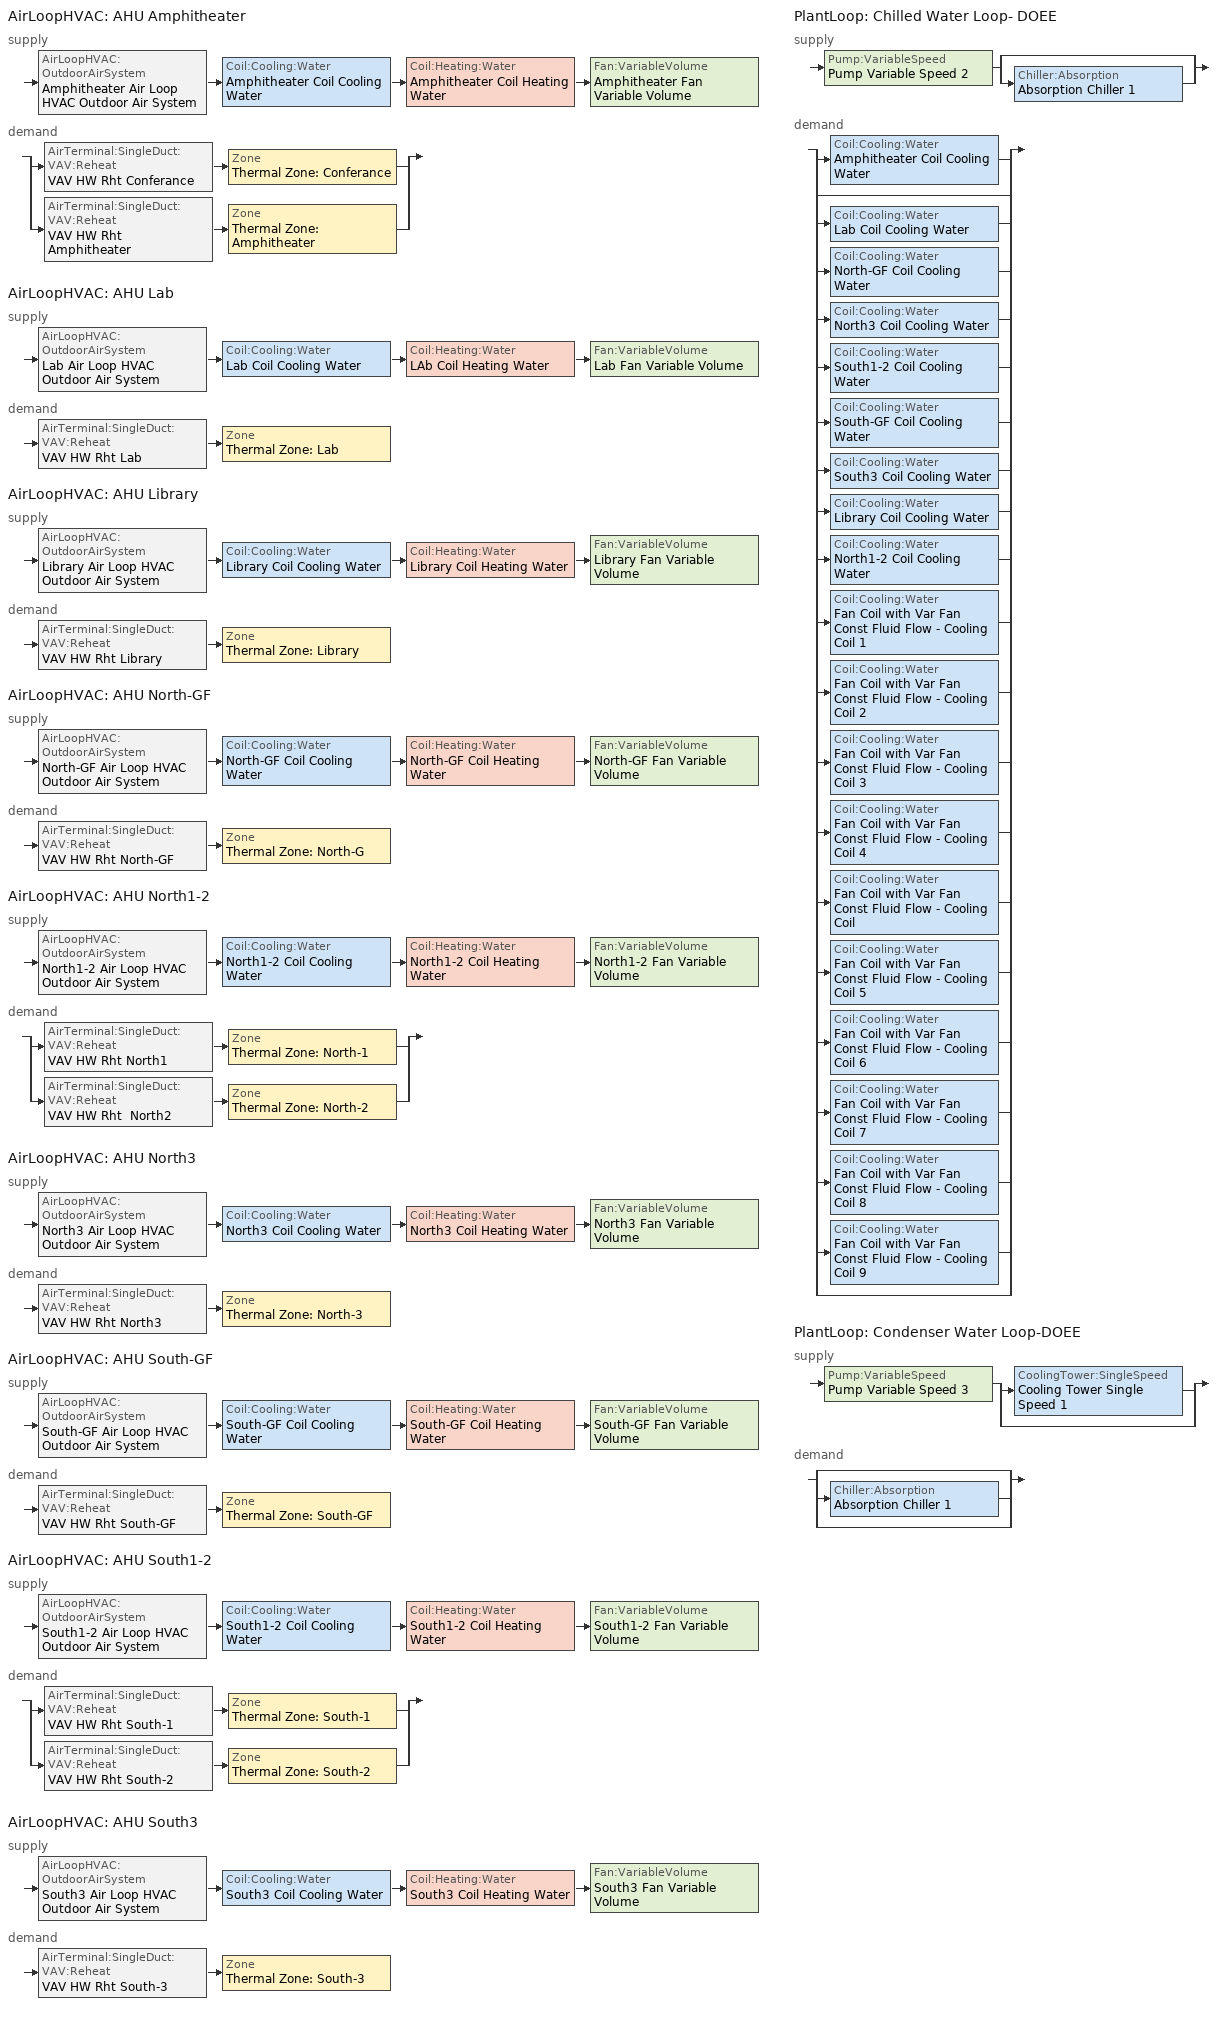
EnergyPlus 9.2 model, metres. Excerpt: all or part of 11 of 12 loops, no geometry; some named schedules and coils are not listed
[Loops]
AirLoopHVAC 'AHU Amphitheater'
 supply: AirLoopHVAC:OutdoorAirSystem 'Amphitheater Air Loop HVAC Outdoor Air System' > Coil:Cooling:Water 'Amphitheater Coil Cooling Water' > Coil:Heating:Water 'Amphitheater Coil Heating Water' > Fan:VariableVolume 'Amphitheater Fan Variable Volume'
 demand: split
  | AirTerminal:SingleDuct:VAV:Reheat 'VAV HW Rht Conferance' > Zone 'Thermal Zone: Conferance'
  | AirTerminal:SingleDuct:VAV:Reheat 'VAV HW Rht Amphitheater' > Zone 'Thermal Zone: Amphitheater'
AirLoopHVAC 'AHU Lab'
 supply: AirLoopHVAC:OutdoorAirSystem 'Lab Air Loop HVAC Outdoor Air System' > Coil:Cooling:Water 'Lab Coil Cooling Water' > Coil:Heating:Water 'LAb Coil Heating Water' > Fan:VariableVolume 'Lab Fan Variable Volume'
 demand: AirTerminal:SingleDuct:VAV:Reheat 'VAV HW Rht Lab' > Zone 'Thermal Zone: Lab'
AirLoopHVAC 'AHU Library'
 supply: AirLoopHVAC:OutdoorAirSystem 'Library Air Loop HVAC Outdoor Air System' > Coil:Cooling:Water 'Library Coil Cooling Water' > Coil:Heating:Water 'Library Coil Heating Water' > Fan:VariableVolume 'Library Fan Variable Volume'
 demand: AirTerminal:SingleDuct:VAV:Reheat 'VAV HW Rht Library' > Zone 'Thermal Zone: Library'
AirLoopHVAC 'AHU North-GF'
 supply: AirLoopHVAC:OutdoorAirSystem 'North-GF Air Loop HVAC Outdoor Air System' > Coil:Cooling:Water 'North-GF Coil Cooling Water' > Coil:Heating:Water 'North-GF Coil Heating Water' > Fan:VariableVolume 'North-GF Fan Variable Volume'
 demand: AirTerminal:SingleDuct:VAV:Reheat 'VAV HW Rht North-GF' > Zone 'Thermal Zone: North-G'
AirLoopHVAC 'AHU North1-2'
 supply: AirLoopHVAC:OutdoorAirSystem 'North1-2 Air Loop HVAC Outdoor Air System' > Coil:Cooling:Water 'North1-2 Coil Cooling Water' > Coil:Heating:Water 'North1-2 Coil Heating Water' > Fan:VariableVolume 'North1-2 Fan Variable Volume'
 demand: split
  | AirTerminal:SingleDuct:VAV:Reheat 'VAV HW Rht North1' > Zone 'Thermal Zone: North-1'
  | AirTerminal:SingleDuct:VAV:Reheat 'VAV HW Rht  North2' > Zone 'Thermal Zone: North-2'
AirLoopHVAC 'AHU North3'
 supply: AirLoopHVAC:OutdoorAirSystem 'North3 Air Loop HVAC Outdoor Air System' > Coil:Cooling:Water 'North3 Coil Cooling Water' > Coil:Heating:Water 'North3 Coil Heating Water' > Fan:VariableVolume 'North3 Fan Variable Volume'
 demand: AirTerminal:SingleDuct:VAV:Reheat 'VAV HW Rht North3' > Zone 'Thermal Zone: North-3'
AirLoopHVAC 'AHU South-GF'
 supply: AirLoopHVAC:OutdoorAirSystem 'South-GF Air Loop HVAC Outdoor Air System' > Coil:Cooling:Water 'South-GF Coil Cooling Water' > Coil:Heating:Water 'South-GF Coil Heating Water' > Fan:VariableVolume 'South-GF Fan Variable Volume'
 demand: AirTerminal:SingleDuct:VAV:Reheat 'VAV HW Rht South-GF' > Zone 'Thermal Zone: South-GF'
AirLoopHVAC 'AHU South1-2'
 supply: AirLoopHVAC:OutdoorAirSystem 'South1-2 Air Loop HVAC Outdoor Air System' > Coil:Cooling:Water 'South1-2 Coil Cooling Water' > Coil:Heating:Water 'South1-2 Coil Heating Water' > Fan:VariableVolume 'South1-2 Fan Variable Volume'
 demand: split
  | AirTerminal:SingleDuct:VAV:Reheat 'VAV HW Rht South-1' > Zone 'Thermal Zone: South-1'
  | AirTerminal:SingleDuct:VAV:Reheat 'VAV HW Rht South-2' > Zone 'Thermal Zone: South-2'
AirLoopHVAC 'AHU South3'
 supply: AirLoopHVAC:OutdoorAirSystem 'South3 Air Loop HVAC Outdoor Air System' > Coil:Cooling:Water 'South3 Coil Cooling Water' > Coil:Heating:Water 'South3 Coil Heating Water' > Fan:VariableVolume 'South3 Fan Variable Volume'
 demand: AirTerminal:SingleDuct:VAV:Reheat 'VAV HW Rht South-3' > Zone 'Thermal Zone: South-3'
PlantLoop 'Chilled Water Loop- DOEE'
 supply: Pump:VariableSpeed 'Pump Variable Speed 2' > split
  | bypass
  | Chiller:Absorption 'Absorption Chiller 1'
 demand: split
  | Coil:Cooling:Water 'Amphitheater Coil Cooling Water'
  | bypass
  | Coil:Cooling:Water 'Lab Coil Cooling Water'
  | Coil:Cooling:Water 'North-GF Coil Cooling Water'
  | Coil:Cooling:Water 'North3 Coil Cooling Water'
  | Coil:Cooling:Water 'South1-2 Coil Cooling Water'
  | Coil:Cooling:Water 'South-GF Coil Cooling Water'
  | Coil:Cooling:Water 'South3 Coil Cooling Water'
  | Coil:Cooling:Water 'Library Coil Cooling Water'
  | Coil:Cooling:Water 'North1-2 Coil Cooling Water'
  | Coil:Cooling:Water 'Fan Coil with Var Fan Const Fluid Flow - Cooling Coil 1'
  | Coil:Cooling:Water 'Fan Coil with Var Fan Const Fluid Flow - Cooling Coil 2'
  | Coil:Cooling:Water 'Fan Coil with Var Fan Const Fluid Flow - Cooling Coil 3'
  | Coil:Cooling:Water 'Fan Coil with Var Fan Const Fluid Flow - Cooling Coil 4'
  | Coil:Cooling:Water 'Fan Coil with Var Fan Const Fluid Flow - Cooling Coil'
  | Coil:Cooling:Water 'Fan Coil with Var Fan Const Fluid Flow - Cooling Coil 5'
  | Coil:Cooling:Water 'Fan Coil with Var Fan Const Fluid Flow - Cooling Coil 6'
  | Coil:Cooling:Water 'Fan Coil with Var Fan Const Fluid Flow - Cooling Coil 7'
  | Coil:Cooling:Water 'Fan Coil with Var Fan Const Fluid Flow - Cooling Coil 8'
  | Coil:Cooling:Water 'Fan Coil with Var Fan Const Fluid Flow - Cooling Coil 9'
  | bypass
PlantLoop 'Condenser Water Loop-DOEE'
 supply: Pump:VariableSpeed 'Pump Variable Speed 3' > split
  | CoolingTower:SingleSpeed 'Cooling Tower Single Speed 1'
  | bypass
 demand: split
  | bypass
  | Chiller:Absorption 'Absorption Chiller 1'
  | bypass
[DesignSpecification:OutdoorAir]
DOEE-WholeBuilding Ventilation: Outdoor Air Method=Sum; Outdoor Air Flow per Person {m3/s-person}=0; Outdoor Air Flow per Zone Floor Area {m3/s-m2}=0; Outdoor Air Flow per Zone {m3/s}=0; Outdoor Air Flow Air Changes per Hour {1/hr}=0.2; Outdoor Air Schedule=Outdoor air fraction
[DesignSpecification:ZoneAirDistribution] Zone Air Distribution Effectiveness in Cooling Mode=1; Zone Air Distribution Effectiveness in Heating Mode=1
Thermal Zone: Amphitheater Design Spec Zone Air Dist; Thermal Zone: Conferance Design Spec Zone Air Dist; Thermal Zone: Corridor1 Design Spec Zone Air Dist; Thermal Zone: Corridor2 Design Spec Zone Air Dist; Thermal Zone: Corridor3 Design Spec Zone Air Dist; Thermal Zone: CorridorB Design Spec Zone Air Dist; Thermal Zone: CorridorG Design Spec Zone Air Dist; Thermal Zone: Lab Design Spec Zone Air Dist; Thermal Zone: Library Design Spec Zone Air Dist; Thermal Zone: North-1 Design Spec Zone Air Dist; Thermal Zone: North-2 Design Spec Zone Air Dist; Thermal Zone: North-3 Design Spec Zone Air Dist; Thermal Zone: North-G Design Spec Zone Air Dist; Thermal Zone: South-1 Design Spec Zone Air Dist; Thermal Zone: South-2 Design Spec Zone Air Dist; Thermal Zone: South-3 Design Spec Zone Air Dist; Thermal Zone: South-GF Design Spec Zone Air Dist
[Sizing:Zone] Zone Cooling Design Supply Air Temperature Input Method=SupplyAirTemperature; Zone Cooling Design Supply Air Temperature {C}=14; Zone Cooling Design Supply Air Temperature Difference {deltaC}=11.11; Zone Heating Design Supply Air Temperature Input Method=SupplyAirTemperature; Zone Heating Design Supply Air Temperature {C}=40; Zone Heating Design Supply Air Temperature Difference {deltaC}=11.11; Zone Cooling Design Supply Air Humidity Ratio {kgWater/kgDryAir}=0.0085; Zone Heating Design Supply Air Humidity Ratio {kgWater/kgDryAir}=0.008; Design Specification Outdoor Air Object=DOEE-WholeBuilding Ventilation; Cooling Design Air Flow Method=DesignDay; Cooling Design Air Flow Rate {m3/s}=0; Cooling Minimum Air Flow per Zone Floor Area {m3/s-m2}=0.000762; Cooling Minimum Air Flow {m3/s}=0; Cooling Minimum Air Flow Fraction=0; Heating Design Air Flow Method=DesignDay; Heating Design Air Flow Rate {m3/s}=0; Heating Maximum Air Flow per Zone Floor Area {m3/s-m2}=0.002032; Heating Maximum Air Flow {m3/s}=0.141576; Heating Maximum Air Flow Fraction=0.3
Thermal Zone: Amphitheater: Design Specification Zone Air Distribution Object=Thermal Zone: Amphitheater Design Spec Zone Air Dist; Account for Dedicated Outdoor Air System=No
Thermal Zone: Conferance: Design Specification Zone Air Distribution Object=Thermal Zone: Conferance Design Spec Zone Air Dist; Account for Dedicated Outdoor Air System=No
Thermal Zone: Corridor1: Design Specification Zone Air Distribution Object=Thermal Zone: Corridor1 Design Spec Zone Air Dist; Account for Dedicated Outdoor Air System=No
Thermal Zone: Corridor2: Design Specification Zone Air Distribution Object=Thermal Zone: Corridor2 Design Spec Zone Air Dist; Account for Dedicated Outdoor Air System=No
Thermal Zone: Corridor3: Design Specification Zone Air Distribution Object=Thermal Zone: Corridor3 Design Spec Zone Air Dist; Account for Dedicated Outdoor Air System=No
Thermal Zone: CorridorB: Design Specification Zone Air Distribution Object=Thermal Zone: CorridorB Design Spec Zone Air Dist; Account for Dedicated Outdoor Air System=No
Thermal Zone: CorridorG: Design Specification Zone Air Distribution Object=Thermal Zone: CorridorG Design Spec Zone Air Dist; Account for Dedicated Outdoor Air System=No
Thermal Zone: Lab: Design Specification Zone Air Distribution Object=Thermal Zone: Lab Design Spec Zone Air Dist; Account for Dedicated Outdoor Air System=No
Thermal Zone: Library: Design Specification Zone Air Distribution Object=Thermal Zone: Library Design Spec Zone Air Dist; Account for Dedicated Outdoor Air System=No
Thermal Zone: North-1: Design Specification Zone Air Distribution Object=Thermal Zone: North-1 Design Spec Zone Air Dist; Account for Dedicated Outdoor Air System=No
Thermal Zone: North-2: Design Specification Zone Air Distribution Object=Thermal Zone: North-2 Design Spec Zone Air Dist; Account for Dedicated Outdoor Air System=Yes; Dedicated Outdoor Air System Control Strategy=NeutralSupplyAir; Dedicated Outdoor Air Low Setpoint Temperature for Design {C}=Autosize; Dedicated Outdoor Air High Setpoint Temperature for Design {C}=Autosize
Thermal Zone: North-3: Design Specification Zone Air Distribution Object=Thermal Zone: North-3 Design Spec Zone Air Dist; Account for Dedicated Outdoor Air System=No
Thermal Zone: North-G: Design Specification Zone Air Distribution Object=Thermal Zone: North-G Design Spec Zone Air Dist; Account for Dedicated Outdoor Air System=No
Thermal Zone: South-1: Design Specification Zone Air Distribution Object=Thermal Zone: South-1 Design Spec Zone Air Dist; Account for Dedicated Outdoor Air System=No
Thermal Zone: South-2: Design Specification Zone Air Distribution Object=Thermal Zone: South-2 Design Spec Zone Air Dist; Account for Dedicated Outdoor Air System=No
Thermal Zone: South-3: Design Specification Zone Air Distribution Object=Thermal Zone: South-3 Design Spec Zone Air Dist; Account for Dedicated Outdoor Air System=No
Thermal Zone: South-GF: Design Specification Zone Air Distribution Object=Thermal Zone: South-GF Design Spec Zone Air Dist; Account for Dedicated Outdoor Air System=No
[Sizing:System] Type of Load to Size On=Sensible; Design Outdoor Air Flow Rate {m3/s}=Autosize; Central Heating Maximum System Air Flow Ratio=Autosize; Preheat Design Temperature {C}=7; Preheat Design Humidity Ratio {kgWater/kgDryAir}=0.008; Precool Design Temperature {C}=12.8; Precool Design Humidity Ratio {kgWater/kgDryAir}=0.008; Central Cooling Design Supply Air Temperature {C}=12.8; Central Heating Design Supply Air Temperature {C}=12.8; Type of Zone Sum to Use=NonCoincident; 100% Outdoor Air in Cooling=Yes; 100% Outdoor Air in Heating=No; Central Cooling Design Supply Air Humidity Ratio {kgWater/kgDryAir}=0.0085; Central Heating Design Supply Air Humidity Ratio {kgWater/kgDryAir}=0.008; Cooling Supply Air Flow Rate Method=DesignDay; Cooling Supply Air Flow Rate {m3/s}=0; Cooling Supply Air Flow Rate Per Floor Area {m3/s-m2}=0.00996765; Cooling Fraction of Autosized Cooling Supply Air Flow Rate=1; Cooling Supply Air Flow Rate Per Unit Cooling Capacity {m3/s-W}=3.94755e-05; Heating Supply Air Flow Rate Method=DesignDay; Heating Supply Air Flow Rate {m3/s}=0; Heating Supply Air Flow Rate Per Floor Area {m3/s-m2}=0.00996765; Heating Fraction of Autosized Heating Supply Air Flow Rate=1; Heating Fraction of Autosized Cooling Supply Air Flow Rate=1; Heating Supply Air Flow Rate Per Unit Heating Capacity {m3/s-W}=3.15882e-05; System Outdoor Air Method=ZoneSum; Zone Maximum Outdoor Air Fraction=1; Cooling Design Capacity Method=CoolingDesignCapacity; Cooling Design Capacity {W}=Autosize; Cooling Design Capacity Per Floor Area {W/m2}=234.7; Fraction of Autosized Cooling Design Capacity=1; Heating Design Capacity Method=HeatingDesignCapacity; Heating Design Capacity {W}=Autosize; Heating Design Capacity Per Floor Area {W/m2}=157; Fraction of Autosized Heating Design Capacity=1; Central Cooling Capacity Control Method=VAV
AHU Amphitheater; AHU Lab; AHU Library; AHU North-GF; AHU North1-2; AHU North3; AHU South-GF; AHU South1-2; AHU South3
[Sizing:Plant] Sizing Option=NonCoincident; Zone Timesteps in Averaging Window=1; Coincident Sizing Factor Mode=None
Name | Loop Type | Design Loop Exit Temperature {C} | Loop Design Temperature Difference {deltaC}
Chilled Water Loop- DOEE | Cooling | 7.7 | 6.67
Condenser Water Loop-DOEE | Condenser | 29.4 | 5.6
[ZoneControl:Thermostat] Control 1=Thermostat Setpoint Dual Setpoint 1
Name | Zone or ZoneList | Control Type Schedule
Thermal Zone: Amphitheater Thermostat | Thermal Zone: Amphitheater | Thermal Zone: Amphitheater Thermostat Schedule
Thermal Zone: Conferance Thermostat | Thermal Zone: Conferance | Thermal Zone: Conferance Thermostat Schedule
Thermal Zone: Corridor1 Thermostat | Thermal Zone: Corridor1 | Thermal Zone: Corridor1 Thermostat Schedule
Thermal Zone: Corridor2 Thermostat | Thermal Zone: Corridor2 | Thermal Zone: Corridor2 Thermostat Schedule
Thermal Zone: Corridor3 Thermostat | Thermal Zone: Corridor3 | Thermal Zone: Corridor3 Thermostat Schedule
Thermal Zone: CorridorB Thermostat | Thermal Zone: CorridorB | Thermal Zone: CorridorB Thermostat Schedule
Thermal Zone: CorridorG Thermostat | Thermal Zone: CorridorG | Thermal Zone: CorridorG Thermostat Schedule
Thermal Zone: Lab Thermostat | Thermal Zone: Lab | Thermal Zone: Lab Thermostat Schedule
Thermal Zone: Library Thermostat | Thermal Zone: Library | Thermal Zone: Library Thermostat Schedule
Thermal Zone: North-1 Thermostat | Thermal Zone: North-1 | Thermal Zone: North-1 Thermostat Schedule
Thermal Zone: North-2 Thermostat | Thermal Zone: North-2 | Thermal Zone: North-2 Thermostat Schedule
Thermal Zone: North-3 Thermostat | Thermal Zone: North-3 | Thermal Zone: North-3 Thermostat Schedule
Thermal Zone: North-G Thermostat | Thermal Zone: North-G | Thermal Zone: North-G Thermostat Schedule
Thermal Zone: South-1 Thermostat | Thermal Zone: South-1 | Thermal Zone: South-1 Thermostat Schedule
Thermal Zone: South-2 Thermostat | Thermal Zone: South-2 | Thermal Zone: South-2 Thermostat Schedule
Thermal Zone: South-3 Thermostat | Thermal Zone: South-3 | Thermal Zone: South-3 Thermostat Schedule
Thermal Zone: South-GF Thermostat | Thermal Zone: South-GF | Thermal Zone: South-GF Thermostat Schedule
[ThermostatSetpoint:DualSetpoint]
Thermostat Setpoint Dual Setpoint 1: Heating Setpoint Temperature Schedule=DOEE HtgSetp; Cooling Setpoint Temperature Schedule=DOEE ClgSetp
[ZoneHVAC:FourPipeFanCoil] Availability Schedule=Always On Discrete hvac_library; Capacity Control Method=VariableFanVariableFlow; Maximum Supply Air Flow Rate {m3/s}=Autosize; Maximum Outdoor Air Flow Rate {m3/s}=0; Maximum Cold Water Flow Rate {m3/s}=Autosize; Maximum Hot Water Flow Rate {m3/s}=Autosize; Minimum Supply Air Temperature in Cooling Mode {C}=Autosize; Maximum Supply Air Temperature in Heating Mode {C}=Autosize
Name | Supply Air Fan | Cooling Coil | Heating Coil
Fan Coil- Corridoe1- Var Fan Const Fluid Flow | Fan Coil with Var Fan Const Fluid Flow - Fan | Fan Coil with Var Fan Const Fluid Flow - Cooling Coil | Fan Coil with Var Fan Const Fluid Flow - Heating Coil
Fan Coil- Corridoe1- Var Fan Const Fluid Flow 1 | Fan Coil with Var Fan Const Fluid Flow - Fan 5 | Fan Coil with Var Fan Const Fluid Flow - Cooling Coil 5 | Fan Coil with Var Fan Const Fluid Flow - Heating Coil 5
Fan Coil- Corridoe2- Var Fan Const Fluid Flow | Fan Coil with Var Fan Const Fluid Flow - Fan 3 | Fan Coil with Var Fan Const Fluid Flow - Cooling Coil 3 | Fan Coil with Var Fan Const Fluid Flow - Heating Coil 3
Fan Coil- Corridoe2- Var Fan Const Fluid Flow 1 | Fan Coil with Var Fan Const Fluid Flow - Fan 6 | Fan Coil with Var Fan Const Fluid Flow - Cooling Coil 6 | Fan Coil with Var Fan Const Fluid Flow - Heating Coil 6
Fan Coil- Corridoe3- Var Fan Const Fluid Flow | Fan Coil with Var Fan Const Fluid Flow - Fan 4 | Fan Coil with Var Fan Const Fluid Flow - Cooling Coil 4 | Fan Coil with Var Fan Const Fluid Flow - Heating Coil 4
Fan Coil- Corridoe3- Var Fan Const Fluid Flow 1 | Fan Coil with Var Fan Const Fluid Flow - Fan 7 | Fan Coil with Var Fan Const Fluid Flow - Cooling Coil 7 | Fan Coil with Var Fan Const Fluid Flow - Heating Coil 7
Fan Coil- CorridorB- Var Fan Const Fluid Flow | Fan Coil with Var Fan Const Fluid Flow - Fan 1 | Fan Coil with Var Fan Const Fluid Flow - Cooling Coil 1 | Fan Coil with Var Fan Const Fluid Flow - Heating Coil 1
Fan Coil- CorridorB- Var Fan Const Fluid Flow 1 | Fan Coil with Var Fan Const Fluid Flow - Fan 8 | Fan Coil with Var Fan Const Fluid Flow - Cooling Coil 8 | Fan Coil with Var Fan Const Fluid Flow - Heating Coil 8
Fan Coil- CorridoeG- Var Fan Const Fluid Flow | Fan Coil with Var Fan Const Fluid Flow - Fan 2 | Fan Coil with Var Fan Const Fluid Flow - Cooling Coil 2 | Fan Coil with Var Fan Const Fluid Flow - Heating Coil 2
Fan Coil- CorridoeG- Var Fan Const Fluid Flow 1 | Fan Coil with Var Fan Const Fluid Flow - Fan 9 | Fan Coil with Var Fan Const Fluid Flow - Cooling Coil 9 | Fan Coil with Var Fan Const Fluid Flow - Heating Coil 9
[AirTerminal:SingleDuct:VAV:Reheat] Availability Schedule=Always On Discrete hvac_library; Maximum Air Flow Rate {m3/s}=Autosize; Zone Minimum Air Flow Input Method=Constant; Constant Minimum Air Flow Fraction=Autosize; Maximum Hot Water or Steam Flow Rate {m3/s}=Autosize; Minimum Hot Water or Steam Flow Rate {m3/s}=0; Convergence Tolerance=0.001; Damper Heating Action=Reverse; Maximum Flow per Zone Floor Area During Reheat {m3/s-m2}=Autocalculate; Maximum Flow Fraction During Reheat=Autocalculate; Maximum Reheat Air Temperature {C}=35
Name | Fixed Minimum Air Flow Rate {m3/s} | Reheat Coil | Minimum Air Flow Fraction Schedule
VAV HW Rht Amphitheater | 0 | Amphitheater VAV HW Rht Coil
VAV HW Rht Conferance | 0 | Conferance VAV HW Rht Coil
VAV HW Rht Lab | 0 | Lab VAV HW Rht Coil
VAV HW Rht Library | 0 | Library VAV HW Rht Coil
VAV HW Rht North1 | Autosize | North1 VAV HW Rht Coil
VAV HW Rht  North2 | Autosize | North2 VAV HW Rht Coil
VAV HW Rht North3 | Autosize | North3 VAV HW Rht Coil | Outdoor air fraction
VAV HW Rht North-GF | 0 | North-GF VAV HW Rht Coil
VAV HW Rht South-1 | 0 | South-1 VAV HW Rht Coil
VAV HW Rht South-2 | 0 | South-2 VAV HW Rht Coil
VAV HW Rht South-3 | 0 | South-3 VAV HW Rht Coil
VAV HW Rht South-GF | 0 | South-GF VAV HW Rht Coil
[Zone equipment]
Thermal Zone: Amphitheater: VAV HW Rht Amphitheater
Thermal Zone: Conferance: VAV HW Rht Conferance
Thermal Zone: Corridor1: Fan Coil- Corridoe1- Var Fan Const Fluid Flow, Fan Coil- Corridoe1- Var Fan Const Fluid Flow 1
Thermal Zone: Corridor2: Fan Coil- Corridoe2- Var Fan Const Fluid Flow, Fan Coil- Corridoe2- Var Fan Const Fluid Flow 1
Thermal Zone: Corridor3: Fan Coil- Corridoe3- Var Fan Const Fluid Flow, Fan Coil- Corridoe3- Var Fan Const Fluid Flow 1
Thermal Zone: CorridorB: Fan Coil- CorridorB- Var Fan Const Fluid Flow, Fan Coil- CorridorB- Var Fan Const Fluid Flow 1
Thermal Zone: CorridorG: Fan Coil- CorridoeG- Var Fan Const Fluid Flow, Fan Coil- CorridoeG- Var Fan Const Fluid Flow 1
Thermal Zone: Lab: VAV HW Rht Lab
Thermal Zone: Library: VAV HW Rht Library
Thermal Zone: North-1: VAV HW Rht North1
Thermal Zone: North-2: VAV HW Rht  North2
Thermal Zone: North-3: VAV HW Rht North3
Thermal Zone: North-G: VAV HW Rht North-GF
Thermal Zone: South-1: VAV HW Rht South-1
Thermal Zone: South-2: VAV HW Rht South-2
Thermal Zone: South-3: VAV HW Rht South-3
Thermal Zone: South-GF: VAV HW Rht South-GF
[Fan:VariableVolume] Fan Total Efficiency=0.6045; Fan Power Minimum Flow Rate Input Method=FixedFlowRate; Fan Power Minimum Flow Fraction=0; Fan Power Minimum Air Flow Rate {m3/s}=0; Motor Efficiency=0.93; Motor In Airstream Fraction=1; Fan Power Coefficient 1=0.0407599; Fan Power Coefficient 2=0.088045; Fan Power Coefficient 3=-0.0729261; Fan Power Coefficient 4=0.94374; Fan Power Coefficient 5=0
Name | Availability Schedule | Pressure Rise {Pa} | Maximum Flow Rate {m3/s}
Fan Coil with Var Fan Const Fluid Flow - Fan; Fan Coil with Var Fan Const Fluid Flow - Fan 5; Fan Coil with Var Fan Const Fluid Flow - Fan 3; Fan Coil with Var Fan Const Fluid Flow - Fan 6; Fan Coil with Var Fan Const Fluid Flow - Fan 4; Fan Coil with Var Fan Const Fluid Flow - Fan 7; Fan Coil with Var Fan Const Fluid Flow - Fan 1; Fan Coil with Var Fan Const Fluid Flow - Fan 8; Fan Coil with Var Fan Const Fluid Flow - Fan 2; Fan Coil with Var Fan Const Fluid Flow - Fan 9 | Always On Discrete hvac_library | 1017.592 | 0.944
Amphitheater Fan Variable Volume; Lab Fan Variable Volume; Library Fan Variable Volume; North-GF Fan Variable Volume; South-GF Fan Variable Volume | Always On Discrete | 500 | 3.3
North1-2 Fan Variable Volume; South1-2 Fan Variable Volume | Always On Discrete | 500 | 4.7
North3 Fan Variable Volume; South3 Fan Variable Volume | Always On Discrete | 500 | 2.35
[Coil:Cooling:Water] Availability Schedule=Schedule cooling Coil On/OFF; Design Water Flow Rate {m3/s}=Autosize; Design Air Flow Rate {m3/s}=Autosize; Design Inlet Water Temperature {C}=Autosize; Design Inlet Air Temperature {C}=Autosize; Design Outlet Air Temperature {C}=Autosize; Design Inlet Air Humidity Ratio {kgWater/kgDryAir}=Autosize; Design Outlet Air Humidity Ratio {kgWater/kgDryAir}=Autosize; Type of Analysis=SimpleAnalysis; Heat Exchanger Configuration=CrossFlow
Fan Coil with Var Fan Const Fluid Flow - Cooling Coil; Fan Coil with Var Fan Const Fluid Flow - Cooling Coil 5; Fan Coil with Var Fan Const Fluid Flow - Cooling Coil 3; Fan Coil with Var Fan Const Fluid Flow - Cooling Coil 6; Fan Coil with Var Fan Const Fluid Flow - Cooling Coil 4; Fan Coil with Var Fan Const Fluid Flow - Cooling Coil 7; Fan Coil with Var Fan Const Fluid Flow - Cooling Coil 1; Fan Coil with Var Fan Const Fluid Flow - Cooling Coil 8; Fan Coil with Var Fan Const Fluid Flow - Cooling Coil 2; Fan Coil with Var Fan Const Fluid Flow - Cooling Coil 9; Amphitheater Coil Cooling Water; Lab Coil Cooling Water; Library Coil Cooling Water; North-GF Coil Cooling Water; North1-2 Coil Cooling Water; North3 Coil Cooling Water; South-GF Coil Cooling Water; South1-2 Coil Cooling Water; South3 Coil Cooling Water
[Coil:Heating:Water] U-Factor Times Area Value {W/K}=Autosize; Maximum Water Flow Rate {m3/s}=Autosize; Performance Input Method=UFactorTimesAreaAndDesignWaterFlowRate; Rated Capacity {W}=Autosize; Rated Inlet Water Temperature {C}=82.2; Rated Inlet Air Temperature {C}=16.6; Rated Outlet Water Temperature {C}=71.1; Rated Outlet Air Temperature {C}=32.2; Rated Ratio for Air and Water Convection=0.5
Name | Availability Schedule
Amphitheater Coil Heating Water; LAb Coil Heating Water; Library Coil Heating Water; North-GF Coil Heating Water; North1-2 Coil Heating Water; North3 Coil Heating Water | Schedule Heating Coil On/OFF
South-GF Coil Heating Water; South1-2 Coil Heating Water; South3 Coil Heating Water | Always On Discrete
[Controller:WaterCoil] Control Variable=Temperature; Actuator Variable=Flow; Controller Convergence Tolerance {deltaC}=Autosize; Maximum Actuated Flow {m3/s}=Autosize; Minimum Actuated Flow {m3/s}=0
Name | Action
Controller Water Coil 2; Controller Water Coil 1; Controller Water Coil 4; Controller Water Coil 15; Controller Water Coil 6; Controller Water Coil 18; Controller Water Coil 8; Controller Water Coil 12; Controller Water Coil 10; Controller Water Coil 14 | Normal
Controller Water Coil 3; Controller Water Coil 16; Controller Water Coil 5; Controller Water Coil 17; Controller Water Coil 7; Controller Water Coil 11; Controller Water Coil 9; Controller Water Coil 13 | Reverse
[Controller:OutdoorAir] Minimum Outdoor Air Flow Rate {m3/s}=Autosize; Maximum Outdoor Air Flow Rate {m3/s}=Autosize; Economizer Control Type=NoEconomizer; Economizer Control Action Type=ModulateFlow; Economizer Maximum Limit Dry-Bulb Temperature {C}=28; Economizer Maximum Limit Enthalpy {J/kg}=64000; Economizer Minimum Limit Dry-Bulb Temperature {C}=-100; Lockout Type=NoLockout; Minimum Limit Type=FixedMinimum; Maximum Fraction of Outdoor Air Schedule=Outdoor air fraction; High Humidity Control=No; Control High Indoor Humidity Based on Outdoor Humidity Ratio=Yes; Heat Recovery Bypass Control Type=BypassWhenWithinEconomizerLimits
Name | Mechanical Ventilation Controller
Controller Outdoor Air 1 | Controller Mechanical Ventilation 1
Controller Outdoor Air 2 | Controller Mechanical Ventilation 2
Controller Outdoor Air 9 | Controller Mechanical Ventilation 9
Controller Outdoor Air 4 | Controller Mechanical Ventilation 4
Controller Outdoor Air 3 | Controller Mechanical Ventilation 3
Controller Outdoor Air 5 | Controller Mechanical Ventilation 5
Controller Outdoor Air 7 | Controller Mechanical Ventilation 7
Controller Outdoor Air 6 | Controller Mechanical Ventilation 6
Controller Outdoor Air 8 | Controller Mechanical Ventilation 8
[Controller:MechanicalVentilation] Availability Schedule=Always On Discrete; Demand Controlled Ventilation=No; System Outdoor Air Method=ZoneSum; Design Specification Outdoor Air Object Name 1=DOEE-WholeBuilding Ventilation
Name | Zone 1 | Design Specification Zone Air Distribution Object Name 1 | Zone 2 | Design Specification Outdoor Air Object Name 2 | Design Specification Zone Air Distribution Object Name 2
Controller Mechanical Ventilation 1 | Thermal Zone: Amphitheater | Thermal Zone: Amphitheater Design Spec Zone Air Dist | Thermal Zone: Conferance | DOEE-WholeBuilding Ventilation | Thermal Zone: Conferance Design Spec Zone Air Dist
Controller Mechanical Ventilation 2 | Thermal Zone: Lab | Thermal Zone: Lab Design Spec Zone Air Dist
Controller Mechanical Ventilation 9 | Thermal Zone: Library | Thermal Zone: Library Design Spec Zone Air Dist
Controller Mechanical Ventilation 3 | Thermal Zone: North-1 | Thermal Zone: North-1 Design Spec Zone Air Dist | Thermal Zone: North-2 | DOEE-WholeBuilding Ventilation | Thermal Zone: North-2 Design Spec Zone Air Dist
Controller Mechanical Ventilation 5 | Thermal Zone: North-3 | Thermal Zone: North-3 Design Spec Zone Air Dist
Controller Mechanical Ventilation 4 | Thermal Zone: North-G | Thermal Zone: North-G Design Spec Zone Air Dist
Controller Mechanical Ventilation 6 | Thermal Zone: South-1 | Thermal Zone: South-1 Design Spec Zone Air Dist | Thermal Zone: South-2 | DOEE-WholeBuilding Ventilation | Thermal Zone: South-2 Design Spec Zone Air Dist
Controller Mechanical Ventilation 8 | Thermal Zone: South-3 | Thermal Zone: South-3 Design Spec Zone Air Dist
Controller Mechanical Ventilation 7 | Thermal Zone: South-GF | Thermal Zone: South-GF Design Spec Zone Air Dist
[AirLoopHVAC]
Name | Design Supply Air Flow Rate {m3/s}
AHU Amphitheater; AHU Lab; AHU Library; AHU North-GF; AHU North3; AHU South-GF; AHU South3 | 3.3
AHU North1-2; AHU South1-2 | 4.7
[Pump:VariableSpeed] Design Maximum Flow Rate {m3/s}=Autosize; Design Pump Head {Pa}=179352; Design Power Consumption {W}=Autosize; Motor Efficiency=0.9; Fraction of Motor Inefficiencies to Fluid Stream=0; Coefficient 1 of the Part Load Performance Curve=0; Coefficient 2 of the Part Load Performance Curve=1; Coefficient 3 of the Part Load Performance Curve=0; Coefficient 4 of the Part Load Performance Curve=0; Design Minimum Flow Rate {m3/s}=0; Pump Control Type=Intermittent; Skin Loss Radiative Fraction=0.5; Design Power Sizing Method=PowerPerFlowPerPressure; Design Electric Power per Unit Flow Rate {W/(m3/s)}=348701.1; Design Shaft Power per Unit Flow Rate per Unit Head {W/((m3/s)-Pa)}=1.28205; Design Minimum Flow Rate Fraction=0
Pump Variable Speed 2; Pump Variable Speed 3
[Chiller:Absorption]
Absorption Chiller 1: Nominal Capacity {W}=350000; Nominal Pumping Power {W}=Autosize; Minimum Part Load Ratio=0.45; Maximum Part Load Ratio=1; Optimum Part Load Ratio=0.65; Design Condenser Inlet Temperature {C}=35; Design Chilled Water Flow Rate {m3/s}=Autosize; Design Condenser Water Flow Rate {m3/s}=Autosize; Coefficient 1 of the Hot Water or Steam Use Part Load Ratio Curve=0.03303; Coefficient 2 of the Hot Water or Steam Use Part Load Ratio Curve=0.6852; Coefficient 3 of the Hot Water or Steam Use Part Load Ratio Curve=0.2818; Coefficient 1 of the Pump Electric Use Part Load Ratio Curve=1; Coefficient 2 of the Pump Electric Use Part Load Ratio Curve=0; Coefficient 3 of the Pump Electric Use Part Load Ratio Curve=0; Chilled Water Outlet Temperature Lower Limit {C}=5; Chiller Flow Mode=NotModulated; Generator Heat Source Type=Steam; Degree of Subcooling in Steam Generator {C}=1; Sizing Factor=1
[CoolingTower:SingleSpeed]
Cooling Tower Single Speed 1: Design Water Flow Rate {m3/s}=Autosize; Design Air Flow Rate {m3/s}=Autosize; Design Fan Power {W}=Autosize; Design U-Factor Times Area Value {W/K}=Autosize; Free Convection Regime Air Flow Rate {m3/s}=Autosize; Free Convection Regime Air Flow Rate Sizing Factor=0.1; Free Convection Regime U-Factor Times Area Value {W/K}=Autosize; Free Convection U-Factor Times Area Value Sizing Factor=0.1; Performance Input Method=UFactorTimesAreaAndDesignWaterFlowRate; Heat Rejection Capacity and Nominal Capacity Sizing Ratio=1.25; Free Convection Capacity {W}=0; Free Convection Nominal Capacity Sizing Factor=0.1; Design Inlet Air Dry-Bulb Temperature {C}=25.6; Design Inlet Air Wet-Bulb Temperature {C}=25.6; Design Approach Temperature {deltaC}=Autosize; Design Range Temperature {deltaC}=Autosize; Basin Heater Capacity {W/K}=0; Basin Heater Setpoint Temperature {C}=2; Evaporation Loss Mode=LossFactor; Evaporation Loss Factor {percent/K}=0.2; Drift Loss Percent {percent}=0.008; Blowdown Calculation Mode=ConcentrationRatio; Blowdown Concentration Ratio=3; Capacity Control=FanCycling; Number of Cells=1; Cell Control=MinimalCell; Cell Minimum  Water Flow Rate Fraction=0.33; Cell Maximum Water Flow Rate Fraction=2.5; Sizing Factor=1
[PlantLoop] Fluid Type=Water; Maximum Loop Temperature {C}=100; Minimum Loop Temperature {C}=0; Maximum Loop Flow Rate {m3/s}=Autosize; Minimum Loop Flow Rate {m3/s}=0; Plant Loop Volume {m3}=Autocalculate; Load Distribution Scheme=Optimal; Plant Loop Demand Calculation Scheme=SingleSetpoint
Name | Plant Equipment Operation Scheme
Chilled Water Loop- DOEE | Chilled Water Loop- DOEE Operation Schemes
Condenser Water Loop-DOEE | Condenser Water Loop-DOEE Operation Schemes
[PlantEquipmentList]
Chilled Water Loop- DOEE Cooling Equipment List: Absorption Chiller 1
Condenser Water Loop-DOEE Cooling Equipment List: Cooling Tower Single Speed 1
[PlantEquipmentOperation:CoolingLoad] Load Range 1 Lower Limit {W}=0; Load Range 1 Upper Limit {W}=1000000000
Name | Range 1 Equipment List
Chilled Water Loop- DOEE Cooling Operation Scheme | Chilled Water Loop- DOEE Cooling Equipment List
Condenser Water Loop-DOEE Cooling Operation Scheme | Condenser Water Loop-DOEE Cooling Equipment List
[PlantEquipmentOperationSchemes] Control Scheme 1 Schedule=Always On Discrete
Name | Control Scheme 1
Chilled Water Loop- DOEE Operation Schemes | Chilled Water Loop- DOEE Cooling Operation Scheme
Condenser Water Loop-DOEE Operation Schemes | Condenser Water Loop-DOEE Cooling Operation Scheme
[EnergyManagementSystem:Sensor]
Name | Output:Variable or Output:Meter Index Key | Output:Variable or Output:Meter
Energy_Management_System_Sensor_1 | Amphitheater Fan Variable Volume | Fan Rise in Air Temperature
Energy_Management_System_Sensor_18 | Thermal Zone: South-2 | Zone Air Temperature
Energy_Management_System_Sensor_19 | Thermal Zone: South-2 | Zone Mean Air Temperature
Energy_Management_System_Sensor_3 | Thermal Zone: Conferance | Zone Air Temperature
Energy_Management_System_Sensor_4 | Thermal Zone: Conferance | Zone Mean Air Temperature
[EnergyManagementSystem:Actuator]
Energy_Management_System_Actuator_1: Actuated Component Unique=Amphitheater Fan Variable Volume; Actuated Component Type=Fan; Actuated Component Control Type=Fan Autosized Air Flow Rate
[SetpointManager:Scheduled] Control Variable=Temperature
Name | Schedule
Setpoint Manager Scheduled 1 | Deck_Temperature
Setpoint Manager Scheduled 4 | Deck_Temperature 1
Setpoint Manager Scheduled 6 | Deck_Temperature 8
Setpoint Manager Scheduled 10 | Deck_Temperature 3
Setpoint Manager Scheduled 7 | Deck_Temperature 2
Setpoint Manager Scheduled 13 | Deck_Temperature 4
Setpoint Manager Scheduled 19 | Deck_Temperature 6
Setpoint Manager Scheduled 16 | Deck_Temperature 5
Setpoint Manager Scheduled 5 | Deck_Temperature 7
Setpoint Manager Scheduled 3 | Chilled_Water_Temperature
[SetpointManager:MixedAir] Control Variable=Temperature
Node 43 OS Default SPM; Node 44 OS Default SPM; Node 45 OS Default SPM; Node 103 OS Default SPM; Node 104 OS Default SPM; Node 105 OS Default SPM; Node 177 OS Default SPM; Node 178 OS Default SPM; Node 179 OS Default SPM; Node 225 OS Default SPM; Node 226 OS Default SPM; Node 227 OS Default SPM; Node 164 OS Default SPM; Node 165 OS Default SPM; Node 166 OS Default SPM; Node 286 OS Default SPM; Node 287 OS Default SPM; Node 288 OS Default SPM; Node 408 OS Default SPM; Node 409 OS Default SPM; Node 410 OS Default SPM; Node 347 OS Default SPM; Node 348 OS Default SPM; Node 349 OS Default SPM; Node 151 OS Default SPM; Node 152 OS Default SPM; Node 153 OS Default SPM
[SetpointManager:FollowOutdoorAirTemperature]
Setpoint Manager Follow Outdoor Air Temperature 1: Control Variable=Temperature; Reference Temperature Type=OutdoorAirWetBulb; Offset Temperature Difference {deltaC}=1.5; Maximum Setpoint Temperature {C}=80; Minimum Setpoint Temperature {C}=6
[Schedule:Day:Interval]
Large Office HtgSetp Default Schedule 1: No, 24:00, 21
Schedule Day 2: No, 24:00, 10
Large Office HtgSetp Summer Design Day 1: No, 24:00, 15.6
Large Office HtgSetp Winter Design Day 1; Schedule Day 3: No, 24:00, 24
Large Office ClgSetp Default Schedule 1: No, 24:00, 40
Schedule Day 15: No, 24:00, 25
Large Office ClgSetp Summer Design Day 1: No, 24:00, 26
Large Office ClgSetp Winter Design Day 1: No, 24:00, 26.7
Schedule Day 8; Schedule Day 16: No, 24:00, 1
Schedule Day 11; Schedule Day 9: No, 24:00, 0
Schedule Day 5; Schedule Day 17: No, 06:00, 1, 18:00, 1, 24:00, 1
Chilled_Water_Temperature_Default; Chilled_Water_Temperature_Summer_Design_Day; Chilled_Water_Temperature_Winter_Design_Day: No, 24:00, 6.7
Deck_Temperature_Default; Deck_Temperature_Default 1; Deck_Temperature_Default 2; Deck_Temperature_Default 3; Deck_Temperature_Default 4; Deck_Temperature_Default 5; Deck_Temperature_Default 6; Deck_Temperature_Default 7; Deck_Temperature_Default 8; Deck_Temperature_Summer_Design_Day; Deck_Temperature_Summer_Design_Day 1; Deck_Temperature_Summer_Design_Day 2; Deck_Temperature_Summer_Design_Day 3; Deck_Temperature_Summer_Design_Day 4; Deck_Temperature_Summer_Design_Day 5; Deck_Temperature_Summer_Design_Day 6; Deck_Temperature_Summer_Design_Day 7; Deck_Temperature_Summer_Design_Day 8; Deck_Temperature_Winter_Design_Day; Deck_Temperature_Winter_Design_Day 1; Deck_Temperature_Winter_Design_Day 2; Deck_Temperature_Winter_Design_Day 3; Deck_Temperature_Winter_Design_Day 4; Deck_Temperature_Winter_Design_Day 5; Deck_Temperature_Winter_Design_Day 6; Deck_Temperature_Winter_Design_Day 7; Deck_Temperature_Winter_Design_Day 8: No, 24:00, 12.8
[Schedule:Week:Daily]
DOEE HtgSetp Week Rule - Jan1-Mar14; DOEE HtgSetp Week Rule - Nov1-Dec31: Large Office HtgSetp Default Schedule 1, Large Office HtgSetp Default Schedule 1, Large Office HtgSetp Default Schedule 1, Large Office HtgSetp Default Schedule 1, Large Office HtgSetp Default Schedule 1, Large Office HtgSetp Default Schedule 1, Large Office HtgSetp Default Schedule 1, Large Office HtgSetp Default Schedule 1, Large Office HtgSetp Summer Design Day 1, Large Office HtgSetp Winter Design Day 1, Large Office HtgSetp Default Schedule 1, Large Office HtgSetp Default Schedule 1
DOEE HtgSetp Week Rule - Mar15-Mar21: Large Office HtgSetp Default Schedule 1, Large Office HtgSetp Default Schedule 1, Large Office HtgSetp Default Schedule 1, Large Office HtgSetp Default Schedule 1, Large Office HtgSetp Default Schedule 1, Large Office HtgSetp Default Schedule 1, Schedule Day 2, Large Office HtgSetp Default Schedule 1, Large Office HtgSetp Summer Design Day 1, Large Office HtgSetp Winter Design Day 1, Large Office HtgSetp Default Schedule 1, Large Office HtgSetp Default Schedule 1
DOEE HtgSetp Week Rule - Mar22-Oct31: Schedule Day 2, Schedule Day 2, Schedule Day 2, Schedule Day 2, Schedule Day 2, Schedule Day 2, Schedule Day 2, Large Office HtgSetp Default Schedule 1, Large Office HtgSetp Summer Design Day 1, Large Office HtgSetp Winter Design Day 1, Large Office HtgSetp Default Schedule 1, Large Office HtgSetp Default Schedule 1
DOEE ClgSetp Week Rule - Jan1-Apr25; DOEE ClgSetp Week Rule - Nov1-Dec31: Large Office ClgSetp Default Schedule 1, Large Office ClgSetp Default Schedule 1, Large Office ClgSetp Default Schedule 1, Large Office ClgSetp Default Schedule 1, Large Office ClgSetp Default Schedule 1, Large Office ClgSetp Default Schedule 1, Large Office ClgSetp Default Schedule 1, Large Office ClgSetp Default Schedule 1, Large Office ClgSetp Summer Design Day 1, Large Office ClgSetp Winter Design Day 1, Large Office ClgSetp Default Schedule 1, Large Office ClgSetp Default Schedule 1
DOEE ClgSetp Week Rule - Apr26-May2: Large Office ClgSetp Default Schedule 1, Large Office ClgSetp Default Schedule 1, Large Office ClgSetp Default Schedule 1, Large Office ClgSetp Default Schedule 1, Large Office ClgSetp Default Schedule 1, Schedule Day 15, Schedule Day 3, Large Office ClgSetp Default Schedule 1, Large Office ClgSetp Summer Design Day 1, Large Office ClgSetp Winter Design Day 1, Large Office ClgSetp Default Schedule 1, Large Office ClgSetp Default Schedule 1
DOEE ClgSetp Week Rule - May3-Oct31: Schedule Day 3, Schedule Day 3, Schedule Day 3, Schedule Day 3, Schedule Day 15, Schedule Day 15, Schedule Day 3, Large Office ClgSetp Default Schedule 1, Large Office ClgSetp Summer Design Day 1, Large Office ClgSetp Winter Design Day 1, Large Office ClgSetp Default Schedule 1, Large Office ClgSetp Default Schedule 1
Schedule Heating Coil On/OFF Week Rule - Jan1-Mar14; Schedule Heating Coil On/OFF Week Rule - Nov1-Dec31: Schedule Day 8, Schedule Day 8, Schedule Day 8, Schedule Day 8, Schedule Day 8, Schedule Day 8, Schedule Day 8, Schedule Day 8, Schedule Day 8, Schedule Day 8, Schedule Day 8, Schedule Day 8
Schedule Heating Coil On/OFF Week Rule - Mar15-Mar21: Schedule Day 8, Schedule Day 8, Schedule Day 8, Schedule Day 8, Schedule Day 8, Schedule Day 8, Schedule Day 11, Schedule Day 8, Schedule Day 8, Schedule Day 8, Schedule Day 8, Schedule Day 8
Schedule Heating Coil On/OFF Week Rule - Mar22-Oct31: Schedule Day 11, Schedule Day 11, Schedule Day 11, Schedule Day 11, Schedule Day 11, Schedule Day 11, Schedule Day 11, Schedule Day 8, Schedule Day 8, Schedule Day 8, Schedule Day 8, Schedule Day 8
Schedule cooling Coil On/OFF Week Rule - Jan1-Apr25; Schedule cooling Coil On/OFF Week Rule - Nov1-Dec31: Schedule Day 9, Schedule Day 9, Schedule Day 9, Schedule Day 9, Schedule Day 9, Schedule Day 9, Schedule Day 9, Schedule Day 9, Schedule Day 9, Schedule Day 9, Schedule Day 9, Schedule Day 9
Schedule cooling Coil On/OFF Week Rule - Apr26-May2: Schedule Day 9, Schedule Day 9, Schedule Day 9, Schedule Day 9, Schedule Day 9, Schedule Day 5, Schedule Day 5, Schedule Day 9, Schedule Day 9, Schedule Day 9, Schedule Day 9, Schedule Day 9
Schedule cooling Coil On/OFF Week Rule - May3-Oct31: Schedule Day 5, Schedule Day 5, Schedule Day 5, Schedule Day 5, Schedule Day 5, Schedule Day 5, Schedule Day 5, Schedule Day 9, Schedule Day 9, Schedule Day 9, Schedule Day 9, Schedule Day 9
Outdoor air fraction Week Rule - Jan1-Apr25; Outdoor air fraction Week Rule - Nov1-Dec31: Schedule Day 16, Schedule Day 16, Schedule Day 16, Schedule Day 16, Schedule Day 16, Schedule Day 16, Schedule Day 16, Schedule Day 16, Schedule Day 16, Schedule Day 16, Schedule Day 16, Schedule Day 16
Outdoor air fraction Week Rule - Apr26-May2: Schedule Day 16, Schedule Day 16, Schedule Day 16, Schedule Day 16, Schedule Day 16, Schedule Day 17, Schedule Day 17, Schedule Day 16, Schedule Day 16, Schedule Day 16, Schedule Day 16, Schedule Day 16
Outdoor air fraction Week Rule - May3-Oct31: Schedule Day 17, Schedule Day 17, Schedule Day 17, Schedule Day 17, Schedule Day 17, Schedule Day 17, Schedule Day 17, Schedule Day 16, Schedule Day 16, Schedule Day 16, Schedule Day 16, Schedule Day 16
Chilled_Water_Temperature Week Rule - Jan1-Dec31: Chilled_Water_Temperature_Default, Chilled_Water_Temperature_Default, Chilled_Water_Temperature_Default, Chilled_Water_Temperature_Default, Chilled_Water_Temperature_Default, Chilled_Water_Temperature_Default, Chilled_Water_Temperature_Default, Chilled_Water_Temperature_Default, Chilled_Water_Temperature_Summer_Design_Day, Chilled_Water_Temperature_Winter_Design_Day, Chilled_Water_Temperature_Default, Chilled_Water_Temperature_Default
Deck_Temperature Week Rule - Jan1-Dec31: Deck_Temperature_Default, Deck_Temperature_Default, Deck_Temperature_Default, Deck_Temperature_Default, Deck_Temperature_Default, Deck_Temperature_Default, Deck_Temperature_Default, Deck_Temperature_Default, Deck_Temperature_Summer_Design_Day, Deck_Temperature_Winter_Design_Day, Deck_Temperature_Default, Deck_Temperature_Default
Deck_Temperature 1 Week Rule - Jan1-Dec31: Deck_Temperature_Default 1, Deck_Temperature_Default 1, Deck_Temperature_Default 1, Deck_Temperature_Default 1, Deck_Temperature_Default 1, Deck_Temperature_Default 1, Deck_Temperature_Default 1, Deck_Temperature_Default 1, Deck_Temperature_Summer_Design_Day 1, Deck_Temperature_Winter_Design_Day 1, Deck_Temperature_Default 1, Deck_Temperature_Default 1
Deck_Temperature 2 Week Rule - Jan1-Dec31: Deck_Temperature_Default 2, Deck_Temperature_Default 2, Deck_Temperature_Default 2, Deck_Temperature_Default 2, Deck_Temperature_Default 2, Deck_Temperature_Default 2, Deck_Temperature_Default 2, Deck_Temperature_Default 2, Deck_Temperature_Summer_Design_Day 2, Deck_Temperature_Winter_Design_Day 2, Deck_Temperature_Default 2, Deck_Temperature_Default 2
Deck_Temperature 3 Week Rule - Jan1-Dec31: Deck_Temperature_Default 3, Deck_Temperature_Default 3, Deck_Temperature_Default 3, Deck_Temperature_Default 3, Deck_Temperature_Default 3, Deck_Temperature_Default 3, Deck_Temperature_Default 3, Deck_Temperature_Default 3, Deck_Temperature_Summer_Design_Day 3, Deck_Temperature_Winter_Design_Day 3, Deck_Temperature_Default 3, Deck_Temperature_Default 3
Deck_Temperature 4 Week Rule - Jan1-Dec31: Deck_Temperature_Default 4, Deck_Temperature_Default 4, Deck_Temperature_Default 4, Deck_Temperature_Default 4, Deck_Temperature_Default 4, Deck_Temperature_Default 4, Deck_Temperature_Default 4, Deck_Temperature_Default 4, Deck_Temperature_Summer_Design_Day 4, Deck_Temperature_Winter_Design_Day 4, Deck_Temperature_Default 4, Deck_Temperature_Default 4
Deck_Temperature 5 Week Rule - Jan1-Dec31: Deck_Temperature_Default 5, Deck_Temperature_Default 5, Deck_Temperature_Default 5, Deck_Temperature_Default 5, Deck_Temperature_Default 5, Deck_Temperature_Default 5, Deck_Temperature_Default 5, Deck_Temperature_Default 5, Deck_Temperature_Summer_Design_Day 5, Deck_Temperature_Winter_Design_Day 5, Deck_Temperature_Default 5, Deck_Temperature_Default 5
Deck_Temperature 6 Week Rule - Jan1-Dec31: Deck_Temperature_Default 6, Deck_Temperature_Default 6, Deck_Temperature_Default 6, Deck_Temperature_Default 6, Deck_Temperature_Default 6, Deck_Temperature_Default 6, Deck_Temperature_Default 6, Deck_Temperature_Default 6, Deck_Temperature_Summer_Design_Day 6, Deck_Temperature_Winter_Design_Day 6, Deck_Temperature_Default 6, Deck_Temperature_Default 6
Deck_Temperature 7 Week Rule - Jan1-Dec31: Deck_Temperature_Default 7, Deck_Temperature_Default 7, Deck_Temperature_Default 7, Deck_Temperature_Default 7, Deck_Temperature_Default 7, Deck_Temperature_Default 7, Deck_Temperature_Default 7, Deck_Temperature_Default 7, Deck_Temperature_Summer_Design_Day 7, Deck_Temperature_Winter_Design_Day 7, Deck_Temperature_Default 7, Deck_Temperature_Default 7
Deck_Temperature 8 Week Rule - Jan1-Dec31: Deck_Temperature_Default 8, Deck_Temperature_Default 8, Deck_Temperature_Default 8, Deck_Temperature_Default 8, Deck_Temperature_Default 8, Deck_Temperature_Default 8, Deck_Temperature_Default 8, Deck_Temperature_Default 8, Deck_Temperature_Summer_Design_Day 8, Deck_Temperature_Winter_Design_Day 8, Deck_Temperature_Default 8, Deck_Temperature_Default 8
[Schedule:Year]
DOEE HtgSetp: DOEE HtgSetp Week Rule - Jan1-Mar14, 1, 1, 3, 14, DOEE HtgSetp Week Rule - Mar15-Mar21, 3, 15, 3, 21, DOEE HtgSetp Week Rule - Mar22-Oct31, 3, 22, 10, 31, DOEE HtgSetp Week Rule - Nov1-Dec31, 11, 1, 12, 31
DOEE ClgSetp: DOEE ClgSetp Week Rule - Jan1-Apr25, 1, 1, 4, 25, DOEE ClgSetp Week Rule - Apr26-May2, 4, 26, 5, 2, DOEE ClgSetp Week Rule - May3-Oct31, 5, 3, 10, 31, DOEE ClgSetp Week Rule - Nov1-Dec31, 11, 1, 12, 31
Schedule Heating Coil On/OFF: Schedule Heating Coil On/OFF Week Rule - Jan1-Mar14, 1, 1, 3, 14, Schedule Heating Coil On/OFF Week Rule - Mar15-Mar21, 3, 15, 3, 21, Schedule Heating Coil On/OFF Week Rule - Mar22-Oct31, 3, 22, 10, 31, Schedule Heating Coil On/OFF Week Rule - Nov1-Dec31, 11, 1, 12, 31
Schedule cooling Coil On/OFF: Schedule cooling Coil On/OFF Week Rule - Jan1-Apr25, 1, 1, 4, 25, Schedule cooling Coil On/OFF Week Rule - Apr26-May2, 4, 26, 5, 2, Schedule cooling Coil On/OFF Week Rule - May3-Oct31, 5, 3, 10, 31, Schedule cooling Coil On/OFF Week Rule - Nov1-Dec31, 11, 1, 12, 31
Outdoor air fraction: Outdoor air fraction Week Rule - Jan1-Apr25, 1, 1, 4, 25, Outdoor air fraction Week Rule - Apr26-May2, 4, 26, 5, 2, Outdoor air fraction Week Rule - May3-Oct31, 5, 3, 10, 31, Outdoor air fraction Week Rule - Nov1-Dec31, 11, 1, 12, 31
Chilled_Water_Temperature: Chilled_Water_Temperature Week Rule - Jan1-Dec31, 1, 1, 12, 31
Deck_Temperature: Deck_Temperature Week Rule - Jan1-Dec31, 1, 1, 12, 31
Deck_Temperature 1: Deck_Temperature 1 Week Rule - Jan1-Dec31, 1, 1, 12, 31
Deck_Temperature 2: Deck_Temperature 2 Week Rule - Jan1-Dec31, 1, 1, 12, 31
Deck_Temperature 3: Deck_Temperature 3 Week Rule - Jan1-Dec31, 1, 1, 12, 31
Deck_Temperature 4: Deck_Temperature 4 Week Rule - Jan1-Dec31, 1, 1, 12, 31
Deck_Temperature 5: Deck_Temperature 5 Week Rule - Jan1-Dec31, 1, 1, 12, 31
Deck_Temperature 6: Deck_Temperature 6 Week Rule - Jan1-Dec31, 1, 1, 12, 31
Deck_Temperature 7: Deck_Temperature 7 Week Rule - Jan1-Dec31, 1, 1, 12, 31
Deck_Temperature 8: Deck_Temperature 8 Week Rule - Jan1-Dec31, 1, 1, 12, 31
[Schedule:Compact]
Thermal Zone: Amphitheater Thermostat Schedule; Thermal Zone: Conferance Thermostat Schedule; Thermal Zone: Corridor1 Thermostat Schedule; Thermal Zone: Corridor2 Thermostat Schedule; Thermal Zone: Corridor3 Thermostat Schedule; Thermal Zone: CorridorB Thermostat Schedule; Thermal Zone: CorridorG Thermostat Schedule; Thermal Zone: Lab Thermostat Schedule; Thermal Zone: Library Thermostat Schedule; Thermal Zone: North-1 Thermostat Schedule; Thermal Zone: North-2 Thermostat Schedule; Thermal Zone: North-3 Thermostat Schedule; Thermal Zone: North-G Thermostat Schedule; Thermal Zone: South-1 Thermostat Schedule; Thermal Zone: South-2 Thermostat Schedule; Thermal Zone: South-3 Thermostat Schedule; Thermal Zone: South-GF Thermostat Schedule: Through: 12/31, For: AllDays, Until: 24:00, 4
[Schedule:Constant] Hourly Value=1
Always On Discrete hvac_library; Always On Discrete
